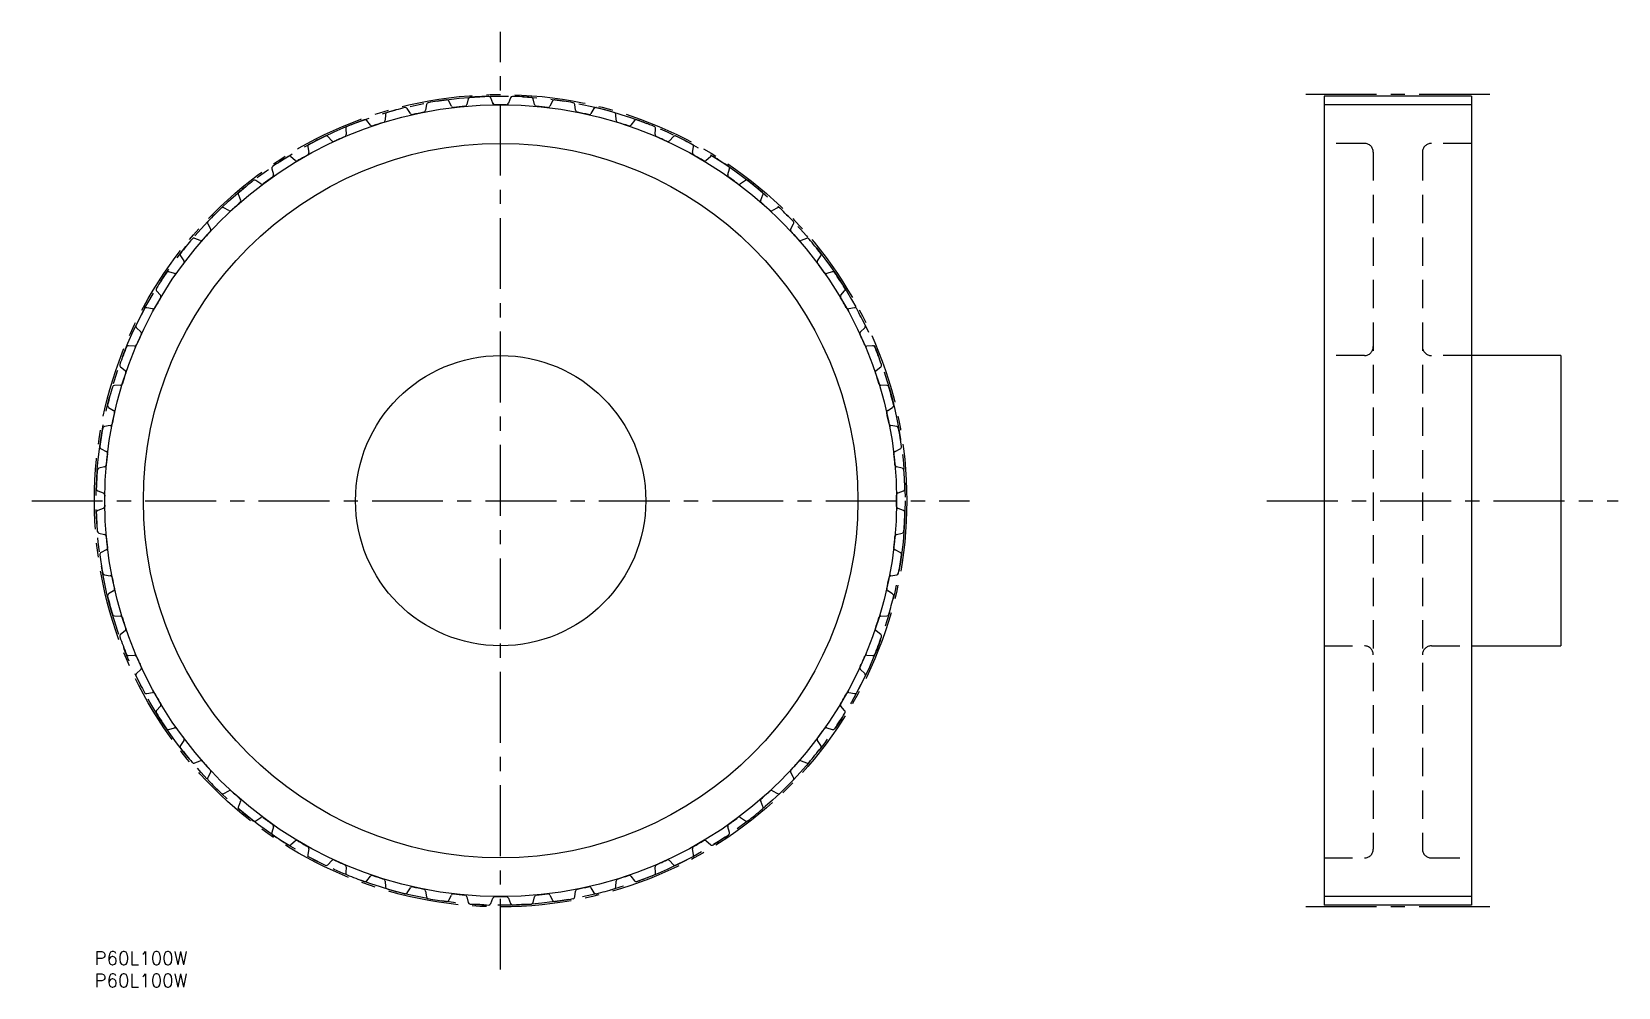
# Model space of a CAD drawing. Extents: x -14 to 341, y -8 to 206.
import ezdxf

# ---------------------------------------------------------------- set-up
doc = ezdxf.new("R2010")
doc.units = 0
doc.header["$LTSCALE"] = 0.5
for name, pattern in [('CENTER', [50.8, 31.75, -6.35, 6.35, -6.35]), ('DASHED', [19.05, 12.7, -6.35]), ('PHANTOM', [63.5, 31.75, -6.35, 6.35, -6.35, 6.35, -6.35])]:
    doc.linetypes.add(name, pattern=pattern)
for name, color, linetype in [('MSM_CENTER', 1, 'CENTER'), ('MSM_CONTINUOUS', 7, 'CONTINUOUS'), ('MSM_DASHED', 4, 'DASHED'), ('MSM_IMAGINARY', 6, 'PHANTOM'), ('MSM_NARROW', 5, 'CONTINUOUS'), ('MSM_PART_NUMBER', 7, 'CONTINUOUS')]:
    doc.layers.add(name, color=color, linetype=linetype)
doc.styles.get("Standard").update_dxf_attribs({"font": 'txt.shx', "height": 3, "bigfont": 'bigfont.shx'})

msp = doc.modelspace()

# ---------------------------------------------------------------- linework, layer by layer
at = {"layer": 'MSM_CENTER'}
for p, q in [((90.95, -4.05), (90.95, 205.96)), ((312.49, 191.91), (271.24, 191.91)), ((-14.04, 100.95), (195.96, 100.95)), ((262.51, 100.95), (341.21, 100.95)), ((312.49, 10), (271.24, 10))]:
    msp.add_line(p, q, dxfattribs=at)
msp.add_circle((90.95, 100.95), 90.95, dxfattribs=at)
at = {"layer": 'MSM_CONTINUOUS'}
for p, q in [((70.75, 187.63), (70.06, 188.73)), ((74.34, 189.65), (74.16, 188.36)), ((79.92, 189.27), (79.35, 190.44)), ((83.71, 190.9), (83.39, 189.63)), ((89.21, 189.94), (88.76, 191.16)), ((93.15, 191.16), (92.7, 189.94)), ((98.52, 189.63), (98.2, 190.9)), ((102.56, 190.44), (101.99, 189.27)), ((107.75, 188.36), (107.57, 189.65)), ((111.85, 188.73), (111.16, 187.63)), ((275.36, 191.53), (275.36, 10.38)), ((308.36, 191.53), (275.36, 191.53)), ((308.36, 191.53), (308.36, 10.38)), ((61.8, 185.04), (61, 186.07)), ((65.16, 187.42), (65.12, 186.12)), ((116.79, 186.12), (116.75, 187.42)), ((120.91, 186.07), (120.11, 185.04)), ((53.17, 181.54), (52.26, 182.47)), ((56.27, 184.25), (56.36, 182.96)), ((125.55, 182.96), (125.64, 184.25)), ((129.65, 182.47), (128.74, 181.54)), ((44.95, 177.14), (43.95, 177.98)), ((47.75, 180.17), (47.98, 178.89)), ((133.93, 178.89), (134.16, 180.17)), ((137.96, 177.98), (136.96, 177.14)), ((39.71, 175.22), (40.06, 173.97)), ((141.85, 173.97), (142.2, 175.22)), ((37.24, 171.92), (36.16, 172.65)), ((145.75, 172.65), (144.67, 171.92)), ((32.22, 169.46), (32.71, 168.25)), ((149.2, 168.25), (149.69, 169.46)), ((30.11, 165.91), (28.97, 166.53)), ((152.94, 166.53), (151.8, 165.91)), ((25.38, 162.94), (26, 161.8)), ((155.91, 161.8), (156.53, 162.94)), ((23.66, 159.2), (22.45, 159.69)), ((159.46, 159.69), (158.25, 159.2)), ((19.26, 155.75), (19.99, 154.67)), ((161.92, 154.67), (162.65, 155.75)), ((17.94, 151.85), (16.69, 152.2)), ((165.22, 152.2), (163.97, 151.85)), ((13.93, 147.96), (14.77, 146.96)), ((167.14, 146.96), (167.98, 147.96)), ((13.02, 143.93), (11.74, 144.16)), ((170.17, 144.16), (168.89, 143.93)), ((9.44, 139.65), (10.37, 138.74)), ((171.54, 138.74), (172.47, 139.65)), ((8.95, 135.55), (7.66, 135.64)), ((174.25, 135.64), (172.96, 135.55)), ((328.36, 133.46), (308.36, 133.46)), ((328.36, 133.46), (328.36, 68.45)), ((5.84, 130.91), (6.87, 130.11)), ((175.04, 130.11), (176.07, 130.91)), ((5.79, 126.79), (4.49, 126.75)), ((177.42, 126.75), (176.12, 126.79)), ((3.18, 121.85), (4.28, 121.16)), ((177.63, 121.16), (178.73, 121.85)), ((3.55, 117.75), (2.26, 117.57)), ((179.65, 117.57), (178.36, 117.75)), ((1.47, 112.56), (2.64, 111.99)), ((179.27, 111.99), (180.44, 112.56)), ((2.28, 108.52), (1.01, 108.2)), ((180.9, 108.2), (179.63, 108.52)), ((0.75, 103.15), (1.97, 102.7)), ((179.94, 102.7), (181.16, 103.15)), ((1.97, 99.21), (0.75, 98.76)), ((181.16, 98.76), (179.94, 99.21)), ((1.01, 93.71), (2.28, 93.39)), ((179.63, 93.39), (180.9, 93.71)), ((2.64, 89.92), (1.47, 89.35)), ((180.44, 89.35), (179.27, 89.92)), ((2.26, 84.34), (3.55, 84.16)), ((178.36, 84.16), (179.65, 84.34)), ((4.28, 80.75), (3.18, 80.06)), ((178.73, 80.06), (177.63, 80.75)), ((4.49, 75.16), (5.79, 75.12)), ((176.12, 75.12), (177.42, 75.16)), ((6.87, 71.8), (5.84, 71)), ((176.07, 71), (175.04, 71.8)), ((308.36, 68.45), (328.36, 68.45)), ((7.66, 66.27), (8.95, 66.36)), ((172.96, 66.36), (174.25, 66.27)), ((10.37, 63.17), (9.44, 62.26)), ((172.47, 62.26), (171.54, 63.17)), ((11.74, 57.75), (13.02, 57.98)), ((168.89, 57.98), (170.17, 57.75)), ((14.77, 54.95), (13.93, 53.95)), ((167.98, 53.95), (167.14, 54.95)), ((16.69, 49.71), (17.94, 50.06)), ((163.97, 50.06), (165.22, 49.71)), ((19.99, 47.24), (19.26, 46.16)), ((162.65, 46.16), (161.92, 47.24)), ((22.45, 42.22), (23.66, 42.71)), ((158.25, 42.71), (159.46, 42.22)), ((26, 40.11), (25.38, 38.97)), ((156.53, 38.97), (155.91, 40.11)), ((28.97, 35.38), (30.11, 36)), ((151.8, 36), (152.94, 35.38)), ((32.71, 33.66), (32.22, 32.45)), ((149.69, 32.45), (149.2, 33.66)), ((36.16, 29.26), (37.24, 29.99)), ((144.67, 29.99), (145.75, 29.26)), ((40.06, 27.94), (39.71, 26.69)), ((142.2, 26.69), (141.85, 27.94)), ((43.95, 23.93), (44.95, 24.77)), ((47.98, 23.02), (47.75, 21.74)), ((134.16, 21.74), (133.93, 23.02)), ((136.96, 24.77), (137.96, 23.93)), ((52.26, 19.44), (53.17, 20.37)), ((56.36, 18.95), (56.27, 17.66)), ((125.64, 17.66), (125.55, 18.95)), ((128.74, 20.37), (129.65, 19.44)), ((61, 15.84), (61.8, 16.87)), ((65.12, 15.79), (65.16, 14.49)), ((70.06, 13.18), (70.75, 14.28)), ((111.16, 14.28), (111.85, 13.18)), ((116.75, 14.49), (116.79, 15.79)), ((120.11, 16.87), (120.91, 15.84)), ((74.16, 13.55), (74.34, 12.26)), ((79.35, 11.47), (79.92, 12.64)), ((83.39, 12.28), (83.71, 11.01)), ((88.76, 10.75), (89.21, 11.97)), ((92.7, 11.97), (93.15, 10.75)), ((98.2, 11.01), (98.52, 12.28)), ((101.99, 12.64), (102.56, 11.47)), ((107.57, 12.26), (107.75, 13.55)), ((308.36, 10.38), (275.36, 10.38))]:
    msp.add_line(p, q, dxfattribs=at)
for radius in [80, 32.5]:
    msp.add_circle((90.95, 100.95), radius, dxfattribs=at)
for centre, radius, start, end in [((90.95, 100.95), 90.58, 103.6931, 106.3069), ((69.63, 188.47), 0.5, 32, 103.6931), ((73.67, 188.43), 0.5, 281.1794, 352), ((74.84, 189.58), 0.5, 100.3069, 172), ((90.95, 100.95), 90.58, 97.6931, 100.3069), ((78.9, 190.22), 0.5, 26, 97.6931), ((80.37, 189.49), 0.5, 206, 276.8206), ((90.95, 100.95), 88.67, 95.1794, 96.8206), ((82.91, 189.76), 0.5, 275.1794, 346), ((84.19, 190.78), 0.5, 94.3069, 166), ((90.95, 100.95), 90.58, 91.6931, 94.3069), ((88.29, 190.99), 0.5, 20, 91.6931), ((89.68, 190.11), 0.5, 200, 270.8206), ((90.95, 100.95), 88.66, 89.1794, 90.8206), ((92.23, 190.11), 0.5, 269.1794, 340), ((93.62, 190.99), 0.5, 88.3069, 160), ((90.95, 100.95), 90.57, 85.6931, 88.3069), ((97.72, 190.78), 0.5, 14, 85.6931), ((99, 189.76), 0.5, 194, 264.8206), ((90.95, 100.95), 88.67, 83.1794, 84.8206), ((101.54, 189.49), 0.5, 263.1794, 334), ((103.01, 190.22), 0.5, 82.3069, 154), ((90.95, 100.95), 90.57, 79.6931, 82.3069), ((107.07, 189.58), 0.5, 8, 79.6931), ((108.24, 188.43), 0.5, 188, 258.8206), ((112.28, 188.47), 0.5, 76.3069, 148), ((90.95, 100.95), 90.57, 73.6931, 76.3069), ((56.77, 184.29), 0.5, 112.3069, 184), ((90.95, 100.95), 90.58, 109.6931, 112.3069), ((60.6, 185.76), 0.5, 38, 109.6931), ((62.19, 185.35), 0.5, 218, 288.8206), ((90.95, 100.95), 88.66, 107.1794, 108.8206), ((64.62, 186.14), 0.5, 287.1794, 358), ((65.66, 187.41), 0.5, 106.3069, 178), ((71.17, 187.9), 0.5, 212, 282.8206), ((90.95, 100.95), 88.66, 101.1794, 102.8206), ((90.95, 100.95), 88.67, 77.1794, 78.8206), ((110.74, 187.9), 0.5, 257.1794, 328), ((116.25, 187.41), 0.5, 2, 73.6931), ((117.29, 186.14), 0.5, 182, 252.8206), ((90.95, 100.95), 88.66, 71.1794, 72.8206), ((119.72, 185.35), 0.5, 251.1794, 322), ((121.31, 185.76), 0.5, 70.3069, 142), ((90.95, 100.95), 90.57, 67.6931, 70.3069), ((125.14, 184.29), 0.5, 356, 67.6931), ((90.95, 100.95), 90.57, 115.6931, 118.3069), ((51.9, 182.12), 0.5, 44, 115.6931), ((53.53, 181.88), 0.5, 224, 294.8206), ((90.95, 100.95), 88.66, 113.1794, 114.8206), ((55.86, 182.92), 0.5, 293.1794, 4), ((126.05, 182.92), 0.5, 176, 246.8206), ((90.95, 100.95), 88.66, 65.1794, 66.8206), ((128.38, 181.88), 0.5, 245.1794, 316), ((130.01, 182.12), 0.5, 64.3069, 136), ((90.95, 100.95), 90.57, 61.6931, 64.3069), ((90.95, 100.95), 90.57, 121.6931, 124.3069), ((43.63, 177.6), 0.5, 50, 121.6931), ((90.95, 100.95), 88.66, 119.1794, 120.8206), ((47.48, 178.8), 0.5, 299.1794, 10), ((48.24, 180.26), 0.5, 118.3069, 190), ((133.67, 180.26), 0.5, 350, 61.6931), ((134.43, 178.8), 0.5, 170, 240.8206), ((90.95, 100.95), 88.66, 59.1794, 60.8206), ((138.28, 177.6), 0.5, 58.3069, 130), ((90.95, 100.95), 90.57, 55.6931, 58.3069), ((40.19, 175.36), 0.5, 124.3069, 196), ((45.27, 177.53), 0.5, 230, 300.8206), ((136.64, 177.53), 0.5, 239.1794, 310), ((141.72, 175.36), 0.5, 344, 55.6931), ((90.95, 100.95), 90.57, 127.6931, 130.3069), ((35.88, 172.23), 0.5, 56, 127.6931), ((37.52, 172.33), 0.5, 236, 306.8206), ((90.95, 100.95), 88.66, 125.1794, 126.8206), ((39.58, 173.83), 0.5, 305.1794, 16), ((142.33, 173.83), 0.5, 164, 234.8206), ((90.95, 100.95), 88.66, 53.1794, 54.8206), ((144.39, 172.33), 0.5, 233.1794, 304), ((146.03, 172.23), 0.5, 52.3069, 124), ((90.95, 100.95), 90.57, 49.6931, 52.3069), ((90.95, 100.95), 88.66, 131.1794, 132.8206), ((32.69, 169.65), 0.5, 130.3069, 202), ((32.25, 168.07), 0.5, 311.1794, 22), ((149.66, 168.07), 0.5, 158, 228.8206), ((90.95, 100.95), 88.66, 47.1794, 48.8206), ((149.22, 169.65), 0.5, 338, 49.6931), ((25.83, 163.18), 0.5, 136.3069, 208), ((90.95, 100.95), 90.57, 133.6931, 136.3069), ((28.73, 166.08), 0.5, 62, 133.6931), ((30.35, 166.36), 0.5, 242, 312.8206), ((151.56, 166.36), 0.5, 227.1794, 298), ((153.18, 166.08), 0.5, 46.3069, 118), ((90.95, 100.95), 90.57, 43.6931, 46.3069), ((156.08, 163.18), 0.5, 332, 43.6931), ((90.95, 100.95), 88.66, 137.1794, 138.8206), ((25.55, 161.56), 0.5, 317.1794, 28), ((156.36, 161.56), 0.5, 152, 222.8206), ((90.95, 100.95), 88.67, 41.1794, 42.8206), ((19.68, 156.03), 0.5, 142.3069, 214), ((90.95, 100.95), 90.58, 139.6931, 142.3069), ((22.26, 159.22), 0.5, 68, 139.6931), ((23.84, 159.66), 0.5, 248, 318.8206), ((158.07, 159.66), 0.5, 221.1794, 292), ((159.65, 159.22), 0.5, 40.3069, 112), ((90.95, 100.95), 90.57, 37.6931, 40.3069), ((162.23, 156.03), 0.5, 326, 37.6931), ((90.95, 100.95), 88.67, 143.1794, 144.8206), ((19.58, 154.39), 0.5, 323.1794, 34), ((162.33, 154.39), 0.5, 146, 216.8206), ((90.95, 100.95), 88.66, 35.1794, 36.8206), ((90.95, 100.95), 90.57, 145.6931, 148.3069), ((16.55, 151.72), 0.5, 74, 145.6931), ((18.08, 152.33), 0.5, 254, 324.8206), ((163.83, 152.33), 0.5, 215.1794, 286), ((165.36, 151.72), 0.5, 34.3069, 106), ((90.95, 100.95), 90.57, 31.6931, 34.3069), ((90.95, 100.95), 88.66, 149.1794, 150.8206), ((14.31, 148.28), 0.5, 148.3069, 220), ((14.38, 146.64), 0.5, 329.1794, 40), ((167.53, 146.64), 0.5, 140, 210.8206), ((90.95, 100.95), 88.66, 29.1794, 30.8206), ((167.6, 148.28), 0.5, 320, 31.6931), ((90.95, 100.95), 90.57, 151.6931, 154.3069), ((11.65, 143.67), 0.5, 80, 151.6931), ((13.11, 144.43), 0.5, 260, 330.8206), ((168.8, 144.43), 0.5, 209.1794, 280), ((170.26, 143.67), 0.5, 28.3069, 100), ((90.95, 100.95), 90.57, 25.6931, 28.3069), ((9.79, 140.01), 0.5, 154.3069, 226), ((10.03, 138.38), 0.5, 335.1794, 46), ((171.88, 138.38), 0.5, 134, 204.8206), ((172.12, 140.01), 0.5, 314, 25.6931), ((90.95, 100.95), 90.57, 157.6931, 160.3069), ((7.62, 135.14), 0.5, 86, 157.6931), ((8.99, 136.05), 0.5, 266, 336.8206), ((90.95, 100.95), 88.66, 155.1794, 156.8206), ((90.95, 100.95), 88.67, 23.1794, 24.8206), ((172.92, 136.05), 0.5, 203.1794, 274), ((174.29, 135.14), 0.5, 22.3069, 94), ((90.95, 100.95), 90.57, 19.6931, 22.3069), ((6.15, 131.31), 0.5, 160.3069, 232), ((175.76, 131.31), 0.5, 308, 19.6931), ((90.95, 100.95), 88.66, 161.1794, 162.8206), ((6.56, 129.72), 0.5, 341.1794, 52), ((175.35, 129.72), 0.5, 128, 198.8206), ((90.95, 100.95), 88.67, 17.1794, 18.8206), ((90.95, 100.95), 90.58, 163.6931, 166.3069), ((4.5, 126.25), 0.5, 92, 163.6931), ((5.77, 127.29), 0.5, 272, 342.8206), ((176.14, 127.29), 0.5, 197.1794, 268), ((177.41, 126.25), 0.5, 16.3069, 88), ((90.95, 100.95), 90.57, 13.6931, 16.3069), ((3.44, 122.28), 0.5, 166.3069, 238), ((4.01, 120.74), 0.5, 347.1794, 58), ((177.9, 120.74), 0.5, 122, 192.8206), ((178.47, 122.28), 0.5, 302, 13.6931), ((2.33, 117.07), 0.5, 98, 169.6931), ((3.48, 118.24), 0.5, 278, 348.8206), ((90.95, 100.95), 88.67, 167.1794, 168.8206), ((90.95, 100.95), 88.66, 11.1794, 12.8206), ((178.43, 118.24), 0.5, 191.1794, 262), ((179.58, 117.07), 0.5, 10.3069, 82), ((90.95, 100.95), 90.57, 169.6931, 172.3069), ((90.95, 100.95), 90.57, 7.6931, 10.3069), ((1.69, 113.01), 0.5, 172.3069, 244), ((2.42, 111.54), 0.5, 353.1794, 64), ((90.95, 100.95), 88.66, 173.1794, 174.8206), ((179.49, 111.54), 0.5, 116, 186.8206), ((90.95, 100.95), 88.67, 5.1794, 6.8206), ((180.22, 113.01), 0.5, 296, 7.6931), ((90.95, 100.95), 90.57, 175.6931, 178.3069), ((1.13, 107.72), 0.5, 104, 175.6931), ((2.15, 109), 0.5, 284, 354.8206), ((179.76, 109), 0.5, 185.1794, 256), ((180.78, 107.72), 0.5, 4.3069, 76), ((90.95, 100.95), 90.57, 1.6931, 4.3069), ((0.92, 103.62), 0.5, 178.3069, 250), ((180.99, 103.62), 0.5, 290, 1.6931), ((1.8, 102.23), 0.5, 359.1794, 70), ((1.8, 99.68), 0.5, 290, 0.8206), ((90.95, 100.95), 88.67, 179.1794, 180.8206), ((180.11, 102.23), 0.5, 110, 180.8206), ((90.95, 100.95), 88.67, 359.1794, 0.8206), ((180.11, 99.68), 0.5, 179.1794, 250), ((0.92, 98.29), 0.5, 110, 181.6931), ((90.95, 100.95), 90.57, 181.6931, 184.3069), ((180.99, 98.29), 0.5, 358.3069, 70), ((90.95, 100.95), 90.57, 355.6931, 358.3069), ((1.13, 94.19), 0.5, 184.3069, 256), ((2.15, 92.91), 0.5, 5.1794, 76), ((90.95, 100.95), 88.67, 185.1794, 186.8206), ((90.95, 100.95), 88.66, 353.1794, 354.8206), ((179.76, 92.91), 0.5, 104, 174.8206), ((180.78, 94.19), 0.5, 284, 355.6931), ((1.69, 88.9), 0.5, 116, 187.6931), ((90.95, 100.95), 90.57, 187.6931, 190.3069), ((2.42, 90.37), 0.5, 296, 6.8206), ((179.49, 90.37), 0.5, 173.1794, 244), ((90.95, 100.95), 90.57, 349.6931, 352.3069), ((180.22, 88.9), 0.5, 352.3069, 64), ((2.33, 84.84), 0.5, 190.3069, 262), ((3.48, 83.67), 0.5, 11.1794, 82), ((90.95, 100.95), 88.67, 191.1794, 192.8206), ((90.95, 100.95), 88.67, 347.1794, 348.8206), ((178.43, 83.67), 0.5, 98, 168.8206), ((179.58, 84.84), 0.5, 278, 349.6931), ((3.44, 79.63), 0.5, 122, 193.6931), ((90.95, 100.95), 90.57, 193.6931, 196.3069), ((4.01, 81.17), 0.5, 302, 12.8206), ((177.9, 81.17), 0.5, 167.1794, 238), ((90.95, 100.95), 90.57, 343.6931, 346.3069), ((178.47, 79.63), 0.5, 346.3069, 58), ((4.5, 75.66), 0.5, 196.3069, 268), ((5.77, 74.62), 0.5, 17.1794, 88), ((90.95, 100.95), 88.66, 197.1794, 198.8206), ((90.95, 100.95), 88.66, 341.1794, 342.8206), ((176.14, 74.62), 0.5, 92, 162.8206), ((177.41, 75.66), 0.5, 272, 343.6931), ((6.56, 72.19), 0.5, 308, 18.8206), ((175.35, 72.19), 0.5, 161.1794, 232), ((6.15, 70.6), 0.5, 128, 199.6931), ((90.95, 100.95), 90.57, 199.6931, 202.3069), ((90.95, 100.95), 90.57, 337.6931, 340.3069), ((175.76, 70.6), 0.5, 340.3069, 52), ((7.62, 66.77), 0.5, 202.3069, 274), ((8.99, 65.86), 0.5, 23.1794, 94), ((90.95, 100.95), 88.66, 203.1794, 204.8206), ((90.95, 100.95), 88.67, 335.1794, 336.8206), ((172.92, 65.86), 0.5, 86, 156.8206), ((174.29, 66.77), 0.5, 266, 337.6931), ((9.79, 61.9), 0.5, 134, 205.6931), ((90.95, 100.95), 90.57, 205.6931, 208.3069), ((10.03, 63.53), 0.5, 314, 24.8206), ((90.95, 100.95), 90.57, 331.6931, 334.3069), ((171.88, 63.53), 0.5, 155.1794, 226), ((172.12, 61.9), 0.5, 334.3069, 46), ((11.65, 58.24), 0.5, 208.3069, 280), ((13.11, 57.48), 0.5, 29.1794, 100), ((90.95, 100.95), 88.67, 209.1794, 210.8206), ((90.95, 100.95), 88.67, 329.1794, 330.8206), ((168.8, 57.48), 0.5, 80, 150.8206), ((170.26, 58.24), 0.5, 260, 331.6931), ((14.31, 53.63), 0.5, 140, 211.6931), ((90.95, 100.95), 90.57, 211.6931, 214.3069), ((14.38, 55.27), 0.5, 320, 30.8206), ((90.95, 100.95), 90.57, 325.6931, 328.3069), ((167.53, 55.27), 0.5, 149.1794, 220), ((167.6, 53.63), 0.5, 328.3069, 40), ((16.55, 50.19), 0.5, 214.3069, 286), ((18.08, 49.58), 0.5, 35.1794, 106), ((90.95, 100.95), 88.66, 215.1794, 216.8206), ((90.95, 100.95), 88.67, 323.1794, 324.8206), ((163.83, 49.58), 0.5, 74, 144.8206), ((165.36, 50.19), 0.5, 254, 325.6931), ((19.58, 47.52), 0.5, 326, 36.8206), ((162.33, 47.52), 0.5, 143.1794, 214), ((19.68, 45.88), 0.5, 146, 217.6931), ((90.95, 100.95), 90.57, 217.6931, 220.3069), ((23.84, 42.25), 0.5, 41.1794, 112), ((158.07, 42.25), 0.5, 68, 138.8206), ((90.95, 100.95), 90.57, 319.6931, 322.3069), ((162.23, 45.88), 0.5, 322.3069, 34), ((22.26, 42.69), 0.5, 220.3069, 292), ((90.95, 100.95), 88.67, 221.1794, 222.8206), ((25.55, 40.35), 0.5, 332, 42.8206), ((156.36, 40.35), 0.5, 137.1794, 208), ((90.95, 100.95), 88.67, 317.1794, 318.8206), ((159.65, 42.69), 0.5, 248, 319.6931), ((25.83, 38.73), 0.5, 152, 223.6931), ((90.95, 100.95), 90.57, 223.6931, 226.3069), ((30.35, 35.55), 0.5, 47.1794, 118), ((90.95, 100.95), 88.66, 227.1794, 228.8206), ((90.95, 100.95), 88.66, 311.1794, 312.8206), ((151.56, 35.55), 0.5, 62, 132.8206), ((90.95, 100.95), 90.57, 313.6931, 316.3069), ((156.08, 38.73), 0.5, 316.3069, 28), ((28.73, 35.83), 0.5, 226.3069, 298), ((32.69, 32.26), 0.5, 158, 229.6931), ((32.25, 33.84), 0.5, 338, 48.8206), ((149.66, 33.84), 0.5, 131.1794, 202), ((149.22, 32.26), 0.5, 310.3069, 22), ((153.18, 35.83), 0.5, 242, 313.6931), ((90.95, 100.95), 90.57, 229.6931, 232.3069), ((35.88, 29.68), 0.5, 232.3069, 304), ((37.52, 29.58), 0.5, 53.1794, 124), ((90.95, 100.95), 88.66, 233.1794, 234.8206), ((39.58, 28.08), 0.5, 344, 54.8206), ((142.33, 28.08), 0.5, 125.1794, 196), ((90.95, 100.95), 88.66, 305.1794, 306.8206), ((144.39, 29.58), 0.5, 56, 126.8206), ((146.03, 29.68), 0.5, 236, 307.6931), ((90.95, 100.95), 90.57, 307.6931, 310.3069), ((40.19, 26.55), 0.5, 164, 235.6931), ((90.95, 100.95), 90.57, 235.6931, 238.3069), ((45.27, 24.38), 0.5, 59.1794, 130), ((136.64, 24.38), 0.5, 50, 120.8206), ((90.95, 100.95), 90.57, 301.6931, 304.3069), ((141.72, 26.55), 0.5, 304.3069, 16), ((43.63, 24.31), 0.5, 238.3069, 310), ((90.95, 100.95), 88.67, 239.1794, 240.8206), ((47.48, 23.11), 0.5, 350, 60.8206), ((48.24, 21.65), 0.5, 170, 241.6931), ((133.67, 21.65), 0.5, 298.3069, 10), ((134.43, 23.11), 0.5, 119.1794, 190), ((90.95, 100.95), 88.66, 299.1794, 300.8206), ((138.28, 24.31), 0.5, 230, 301.6931), ((90.95, 100.95), 90.57, 241.6931, 244.3069), ((51.9, 19.79), 0.5, 244.3069, 316), ((53.53, 20.03), 0.5, 65.1794, 136), ((90.95, 100.95), 88.67, 245.1794, 246.8206), ((55.86, 18.99), 0.5, 356, 66.8206), ((126.05, 18.99), 0.5, 113.1794, 184), ((90.95, 100.95), 88.66, 293.1794, 294.8206), ((128.38, 20.03), 0.5, 44, 114.8206), ((130.01, 19.79), 0.5, 224, 295.6931), ((90.95, 100.95), 90.57, 295.6931, 298.3069), ((56.77, 17.62), 0.5, 176, 247.6931), ((90.95, 100.95), 90.57, 247.6931, 250.3069), ((60.6, 16.15), 0.5, 250.3069, 322), ((62.19, 16.56), 0.5, 71.1794, 142), ((90.95, 100.95), 88.67, 251.1794, 252.8206), ((64.62, 15.77), 0.5, 2, 72.8206), ((65.66, 14.5), 0.5, 182, 253.6931), ((71.17, 14.01), 0.5, 77.1794, 148), ((90.95, 100.95), 88.66, 257.1794, 258.8206), ((90.95, 100.95), 88.66, 281.1794, 282.8206), ((110.74, 14.01), 0.5, 32, 102.8206), ((116.25, 14.5), 0.5, 286.3069, 358), ((117.29, 15.77), 0.5, 107.1794, 178), ((90.95, 100.95), 88.67, 287.1794, 288.8206), ((119.72, 16.56), 0.5, 38, 108.8206), ((121.31, 16.15), 0.5, 218, 289.6931), ((90.95, 100.95), 90.57, 289.6931, 292.3069), ((125.14, 17.62), 0.5, 292.3069, 4), ((90.95, 100.95), 90.57, 253.6931, 256.3069), ((69.63, 13.44), 0.5, 256.3069, 328), ((73.67, 13.48), 0.5, 8, 78.8206), ((74.84, 12.33), 0.5, 188, 259.6931), ((90.95, 100.95), 90.57, 259.6931, 262.3069), ((78.9, 11.69), 0.5, 262.3069, 334), ((80.37, 12.42), 0.5, 83.1794, 154), ((90.95, 100.95), 88.66, 263.1794, 264.8206), ((82.91, 12.15), 0.5, 14, 84.8206), ((84.19, 11.13), 0.5, 194, 265.6931), ((88.29, 10.92), 0.5, 268.3069, 340), ((89.68, 11.8), 0.5, 89.1794, 160), ((90.95, 100.95), 88.66, 269.1794, 270.8206), ((92.23, 11.8), 0.5, 20, 90.8206), ((93.62, 10.92), 0.5, 200, 271.6931), ((97.72, 11.13), 0.5, 274.3069, 346), ((99, 12.15), 0.5, 95.1794, 166), ((90.95, 100.95), 88.66, 275.1794, 276.8206), ((101.54, 12.42), 0.5, 26, 96.8206), ((103.01, 11.69), 0.5, 206, 277.6931), ((90.95, 100.95), 90.57, 277.6931, 280.3069), ((107.07, 12.33), 0.5, 280.3069, 352), ((108.24, 13.48), 0.5, 101.1794, 172), ((112.28, 13.44), 0.5, 212, 283.6931), ((90.95, 100.95), 90.57, 283.6931, 286.3069), ((90.95, 100.95), 90.57, 265.6931, 268.3069), ((90.95, 100.95), 90.57, 271.6931, 274.3069)]:
    msp.add_arc(centre, radius, start, end, dxfattribs=at)
at = {"layer": 'MSM_DASHED'}
for p, q in [((284.36, 180.95), (275.36, 180.95)), ((286.36, 178.96), (286.36, 22.95)), ((297.36, 178.96), (297.36, 22.95)), ((308.36, 180.95), (299.36, 180.95)), ((284.36, 133.46), (275.36, 133.46)), ((308.36, 133.46), (299.36, 133.46)), ((275.36, 68.45), (284.36, 68.45)), ((299.36, 68.45), (308.36, 68.45)), ((275.36, 20.95), (284.36, 20.95)), ((299.36, 20.95), (308.36, 20.95))]:
    msp.add_line(p, q, dxfattribs=at)
for centre, start, end in [((284.36, 178.96), 0, 90), ((299.36, 178.96), 90, 180), ((284.36, 135.45), 270, 0), ((299.36, 135.45), 180, 270), ((284.36, 66.45), 0, 90), ((299.36, 66.45), 90, 180), ((284.36, 22.95), 270, 0), ((299.36, 22.95), 180, 270)]:
    msp.add_arc(centre, 2, start, end, dxfattribs=at)
at = {"layer": 'MSM_IMAGINARY'}
msp.add_circle((90.95, 100.95), 90.57, dxfattribs=at)
at = {"layer": 'MSM_NARROW'}
for p, q in [((89.33, 189.61), (89.21, 189.94)), ((92.58, 189.61), (92.7, 189.94)), ((308.36, 189.62), (275.36, 189.62)), ((308.36, 12.29), (275.36, 12.29))]:
    msp.add_line(p, q, dxfattribs=at)
msp.add_circle((90.95, 100.95), 88.66, dxfattribs=at)

# ---------------------------------------------------------------- texts
at = {"layer": 'MSM_PART_NUMBER'}
for p in [(0, -3), (0, -8)]:
    msp.add_text('P60L100W', height=3, dxfattribs=at).set_placement(p)

doc.saveas('drawing.dxf')
